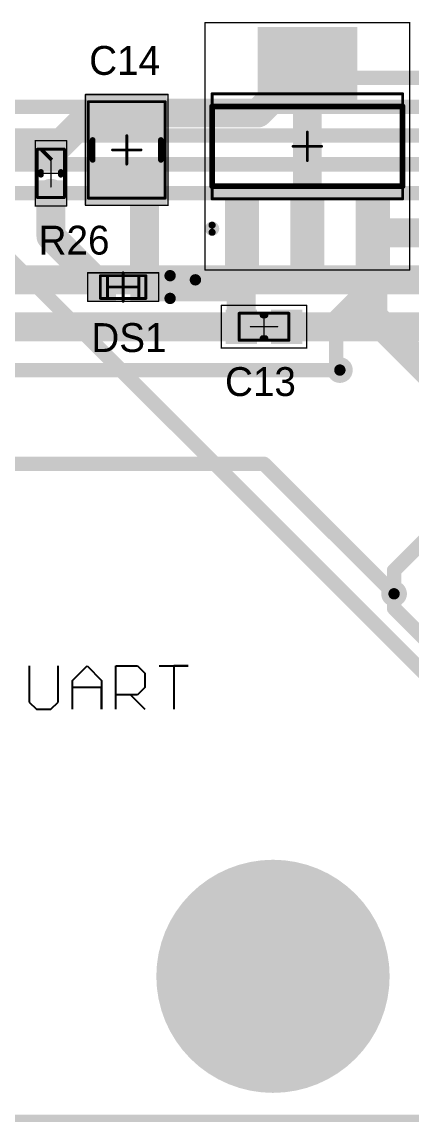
# Model space of a CAD drawing. Header units: millimetres. Extents: x 33 to 205, y 32 to 95.
# Drawn here: x 81.03 to 94.74, y 32.97 to 71.69 of the extents above; entities that cross this region are included whole.
import ezdxf

# ---------------------------------------------------------------- set-up
doc = ezdxf.new("R2010")
doc.units = ezdxf.units.MM
for name, color, linetype in [('BottomLayer', 5, 'Continuous'), ('BottomSolder', 6, 'Continuous'), ('Mechanical13', 56, 'Continuous'), ('Mechanical15', 56, 'Continuous'), ('Mechanical2', 216, 'Continuous'), ('MultiLayer', 9, 'Continuous'), ('PadHoleLayer', 156, 'Continuous'), ('TopLayer', 1, 'Continuous'), ('TopOverlay', 2, 'Continuous'), ('TopPaste', 8, 'Continuous'), ('TopSolder', 216, 'Continuous'), ('ViaHoleLayer', 16, 'Continuous')]:
    doc.layers.add(name, color=color, linetype=linetype)

# ---------------------------------------------------------------- blocks, each defined once
blk = doc.blocks.new('SOT_223_N_3')
at = {"layer": 'Mechanical13', "const_width": 0.1}
for points in [[(-1.85, 3.35), (-1.85, -3.35)], [(-1.85, 3.35), (1.85, 3.35)], [(1.85, 3.35), (1.85, -3.35)], [(-1.85, -3.35), (1.85, -3.35)]]:
    blk.add_lwpolyline(points, dxfattribs=at)
at = {"layer": 'Mechanical13', "const_width": 0.05}
for points in [[(-1.875, 3.35, 1), (-1.825, 3.35, 1)], [(-1.875, 3.35, 1), (-1.825, 3.35, 1)], [(1.825, 3.35, 1), (1.875, 3.35, 1)], [(1.825, 3.35, 1), (1.875, 3.35, 1)], [(-1.875, -3.35, 1), (-1.825, -3.35, 1)], [(-1.875, -3.35, 1), (-1.825, -3.35, 1)], [(1.825, -3.35, 1), (1.875, -3.35, 1)], [(1.825, -3.35, 1), (1.875, -3.35, 1)]]:
    blk.add_lwpolyline(points, format="xyb", close=True, dxfattribs=at)
at = {"layer": 'Mechanical15'}
for points, const_width in [([(-4.35, 3.6), (-4.35, -3.6)], 0.05), ([(-4.35, 3.6), (4.35, 3.6)], 0.05), ([(4.35, 3.6), (4.35, -3.6)], 0.05), ([(0, 0.5), (0, -0.5)], 0.1), ([(-0.5, 0), (0.5, 0)], 0.1), ([(-4.35, -3.6), (4.35, -3.6)], 0.05)]:
    blk.add_lwpolyline(points, dxfattribs=dict(at, const_width=const_width))
for points, const_width in [([(-4.362, 3.6, 1), (-4.337, 3.6, 1)], 0.025), ([(-4.362, 3.6, 1), (-4.337, 3.6, 1)], 0.025), ([(4.338, 3.6, 1), (4.363, 3.6, 1)], 0.025), ([(4.338, 3.6, 1), (4.363, 3.6, 1)], 0.025), ([(-0.025, 0.5, 1), (0.025, 0.5, 1)], 0.05), ([(-0.525, 0, 1), (-0.475, 0, 1)], 0.05), ([(0.475, 0, 1), (0.525, 0, 1)], 0.05), ([(-0.025, -0.5, 1), (0.025, -0.5, 1)], 0.05), ([(-4.362, -3.6, 1), (-4.337, -3.6, 1)], 0.025), ([(-4.362, -3.6, 1), (-4.337, -3.6, 1)], 0.025), ([(4.338, -3.6, 1), (4.363, -3.6, 1)], 0.025), ([(4.338, -3.6, 1), (4.363, -3.6, 1)], 0.025)]:
    blk.add_lwpolyline(points, format="xyb", close=True, dxfattribs=dict(at, const_width=const_width))
at = {"layer": 'TopLayer'}
for points in [[(-1.7, 1.8), (-1.7, 2.8), (-4.1, 1.8), (-4.1, 2.8)], [(4.1, -1.65), (4.1, 1.65), (1.7, -1.65), (1.7, 1.65)], [(-1.7, -0.5), (-1.7, 0.5), (-4.1, -0.5), (-4.1, 0.5)], [(-1.7, -2.8), (-1.7, -1.8), (-4.1, -2.8), (-4.1, -1.8)]]:
    blk.add_solid(points, dxfattribs=at)
at = {"layer": 'TopOverlay'}
for points, const_width in [([(-2.775, 3.35, 1), (-3.025, 3.35, 1)], 0.25), ([(-3.087, 3.35, 1), (-2.963, 3.35, 1)], 0.125), ([(-2.837, 3.35, 1), (-2.712, 3.35, 1)], 0.125), ([(-1.45, 3.35, 1), (-1.35, 3.35, 1)], 0.1), ([(-1.45, 3.35, 1), (-1.35, 3.35, 1)], 0.1), ([(1.35, 3.35, 1), (1.45, 3.35, 1)], 0.1), ([(1.35, 3.35, 1), (1.45, 3.35, 1)], 0.1), ([(-1.45, -3.35, 1), (-1.35, -3.35, 1)], 0.1), ([(-1.45, -3.35, 1), (-1.35, -3.35, 1)], 0.1), ([(1.35, -3.35, 1), (1.45, -3.35, 1)], 0.1), ([(1.35, -3.35, 1), (1.45, -3.35, 1)], 0.1)]:
    blk.add_lwpolyline(points, format="xyb", close=True, dxfattribs=dict(at, const_width=const_width))
at = {"layer": 'TopOverlay', "const_width": 0.2}
for points in [[(-1.4, 3.35), (-1.4, -3.35)], [(-1.4, 3.35), (1.4, 3.35)], [(1.4, 3.35), (1.4, -3.35)], [(-1.4, -3.35), (1.4, -3.35)]]:
    blk.add_lwpolyline(points, dxfattribs=at)
at = {"layer": 'TopPaste'}
for points in [[(-1.7, 1.8), (-1.7, 2.8), (-4.1, 1.8), (-4.1, 2.8)], [(4.1, -1.65), (4.1, 1.65), (1.7, -1.65), (1.7, 1.65)], [(-1.7, -0.5), (-1.7, 0.5), (-4.1, -0.5), (-4.1, 0.5)], [(-1.7, -2.8), (-1.7, -1.8), (-4.1, -2.8), (-4.1, -1.8)]]:
    blk.add_solid(points, dxfattribs=at)
at = {"layer": 'TopSolder'}
for points in [[(-1.598, 1.698), (-1.598, 2.902), (-4.202, 1.698), (-4.202, 2.902)], [(4.202, -1.752), (4.202, 1.752), (1.598, -1.752), (1.598, 1.752)], [(-1.598, -0.602), (-1.598, 0.602), (-4.202, -0.602), (-4.202, 0.602)], [(-1.598, -2.902), (-1.598, -1.698), (-4.202, -2.902), (-4.202, -1.698)]]:
    blk.add_solid(points, dxfattribs=at)
blk = doc.blocks.new('RESC0603_1608__L_4')
at = {"layer": 'Mechanical13', "const_width": 0.1}
for points in [[(-0.85, 0.475), (-0.85, -0.475)], [(-0.85, 0.475), (0.85, 0.475)], [(0.85, 0.475), (0.85, -0.475)], [(-0.85, -0.475), (0.85, -0.475)]]:
    blk.add_lwpolyline(points, dxfattribs=at)
at = {"layer": 'Mechanical13', "const_width": 0.05}
for points in [[(-0.875, 0.475, 1), (-0.825, 0.475, 1)], [(-0.875, 0.475, 1), (-0.825, 0.475, 1)], [(0.825, 0.475, 1), (0.875, 0.475, 1)], [(0.825, 0.475, 1), (0.875, 0.475, 1)], [(-0.875, -0.475, 1), (-0.825, -0.475, 1)], [(-0.875, -0.475, 1), (-0.825, -0.475, 1)], [(0.825, -0.475, 1), (0.875, -0.475, 1)], [(0.825, -0.475, 1), (0.875, -0.475, 1)]]:
    blk.add_lwpolyline(points, format="xyb", close=True, dxfattribs=at)
at = {"layer": 'Mechanical15', "const_width": 0.05}
for points in [[(-1.15, 0.55), (-1.15, -0.55)], [(-1.15, 0.55), (1.15, 0.55)], [(0, 0.475), (0, -0.475)], [(1.15, 0.55), (1.15, -0.55)], [(-0.475, 0), (0.475, 0)], [(-1.15, -0.55), (1.15, -0.55)]]:
    blk.add_lwpolyline(points, dxfattribs=at)
at = {"layer": 'Mechanical15', "const_width": 0.025}
for points in [[(-1.162, 0.55, 1), (-1.137, 0.55, 1)], [(-1.162, 0.55, 1), (-1.137, 0.55, 1)], [(-0.012, 0.475, 1), (0.013, 0.475, 1)], [(1.138, 0.55, 1), (1.162, 0.55, 1)], [(1.138, 0.55, 1), (1.162, 0.55, 1)], [(-0.487, 0, 1), (-0.462, 0, 1)], [(0.463, 0, 1), (0.487, 0, 1)], [(-1.162, -0.55, 1), (-1.137, -0.55, 1)], [(-1.162, -0.55, 1), (-1.137, -0.55, 1)], [(-0.012, -0.475, 1), (0.013, -0.475, 1)], [(1.138, -0.55, 1), (1.162, -0.55, 1)], [(1.138, -0.55, 1), (1.162, -0.55, 1)]]:
    blk.add_lwpolyline(points, format="xyb", close=True, dxfattribs=at)
at = {"layer": 'TopLayer'}
for points in [[(-0.35, -0.45), (-0.35, 0.45), (-1.05, -0.45), (-1.05, 0.45)], [(1.05, -0.45), (1.05, 0.45), (0.35, -0.45), (0.35, 0.45)]]:
    blk.add_solid(points, dxfattribs=at)
at = {"layer": 'TopOverlay', "const_width": 0.2}
for points in [[(-0.05, 0.35), (0.05, 0.35)], [(-0.05, -0.35), (0.05, -0.35)]]:
    blk.add_lwpolyline(points, dxfattribs=at)
at = {"layer": 'TopOverlay', "const_width": 0.1}
for points in [[(-0.1, 0.35, 1), (0, 0.35, 1)], [(0, 0.35, 1), (0.1, 0.35, 1)], [(-0.1, -0.35, 1), (0, -0.35, 1)], [(0, -0.35, 1), (0.1, -0.35, 1)]]:
    blk.add_lwpolyline(points, format="xyb", close=True, dxfattribs=at)
at = {"layer": 'TopPaste'}
for points in [[(-0.35, -0.45), (-0.35, 0.45), (-1.05, -0.45), (-1.05, 0.45)], [(1.05, -0.45), (1.05, 0.45), (0.35, -0.45), (0.35, 0.45)]]:
    blk.add_solid(points, dxfattribs=at)
at = {"layer": 'TopSolder'}
for points in [[(-0.248, -0.552), (-0.248, 0.552), (-1.152, -0.552), (-1.152, 0.552)], [(1.152, -0.552), (1.152, 0.552), (0.248, -0.552), (0.248, 0.552)]]:
    blk.add_solid(points, dxfattribs=at)
blk = doc.blocks.new('LITE_ON_LTST_C191KRKT_2_V_5')
at = {"layer": 'Mechanical13', "const_width": 0.1}
for points in [[(-0.8, 0.4), (0.8, 0.4)], [(-0.8, -0.4), (-0.8, 0.4)], [(-0.55, -0.4), (-0.55, 0.4)], [(0.55, -0.4), (0.55, 0.4)], [(0.8, -0.4), (0.8, 0.4)], [(-0.8, -0.4), (0.8, -0.4)]]:
    blk.add_lwpolyline(points, dxfattribs=at)
at = {"layer": 'Mechanical13', "const_width": 0.05}
for points in [[(-0.825, 0.4, 1), (-0.775, 0.4, 1)], [(-0.825, 0.4, 1), (-0.775, 0.4, 1)], [(-0.575, 0.4, 1), (-0.525, 0.4, 1)], [(0.525, 0.4, 1), (0.575, 0.4, 1)], [(0.775, 0.4, 1), (0.825, 0.4, 1)], [(0.775, 0.4, 1), (0.825, 0.4, 1)], [(-0.825, -0.4, 1), (-0.775, -0.4, 1)], [(-0.825, -0.4, 1), (-0.775, -0.4, 1)], [(-0.575, -0.4, 1), (-0.525, -0.4, 1)], [(0.525, -0.4, 1), (0.575, -0.4, 1)], [(0.775, -0.4, 1), (0.825, -0.4, 1)], [(0.775, -0.4, 1), (0.825, -0.4, 1)]]:
    blk.add_lwpolyline(points, format="xyb", close=True, dxfattribs=at)
at = {"layer": 'Mechanical15'}
for points, const_width in [([(-1.25, -0.5), (-1.25, 0.5)], 0.05), ([(-1.25, 0.5), (1.25, 0.5)], 0.05), ([(0, -0.5), (0, 0.5)], 0.1), ([(1.25, -0.5), (1.25, 0.5)], 0.05), ([(-0.5, 0), (0.5, 0)], 0.1), ([(-1.25, -0.5), (1.25, -0.5)], 0.05)]:
    blk.add_lwpolyline(points, dxfattribs=dict(at, const_width=const_width))
for points, const_width in [([(-1.262, 0.5, 1), (-1.238, 0.5, 1)], 0.025), ([(-1.262, 0.5, 1), (-1.238, 0.5, 1)], 0.025), ([(-0.025, 0.5, 1), (0.025, 0.5, 1)], 0.05), ([(1.238, 0.5, 1), (1.262, 0.5, 1)], 0.025), ([(1.238, 0.5, 1), (1.262, 0.5, 1)], 0.025), ([(-0.525, 0, 1), (-0.475, 0, 1)], 0.05), ([(0.475, 0, 1), (0.525, 0, 1)], 0.05), ([(-1.262, -0.5, 1), (-1.238, -0.5, 1)], 0.025), ([(-1.262, -0.5, 1), (-1.238, -0.5, 1)], 0.025), ([(-0.025, -0.5, 1), (0.025, -0.5, 1)], 0.05), ([(1.238, -0.5, 1), (1.262, -0.5, 1)], 0.025), ([(1.238, -0.5, 1), (1.262, -0.5, 1)], 0.025)]:
    blk.add_lwpolyline(points, format="xyb", close=True, dxfattribs=dict(at, const_width=const_width))
at = {"layer": 'TopLayer'}
for points in [[(-1.15, -0.4), (-0.35, -0.4), (-1.15, 0.4), (-0.35, 0.4)], [(1.15, 0.4), (0.35, 0.4), (1.15, -0.4), (0.35, -0.4)]]:
    blk.add_solid(points, dxfattribs=at)
at = {"layer": 'TopOverlay', "const_width": 0.4}
blk.add_lwpolyline([(1.65, -0.4), (1.65, 0.4)], dxfattribs=at)
at = {"layer": 'TopOverlay', "const_width": 0.2}
for points in [[(1.55, 0.4, 1), (1.75, 0.4, 1)], [(1.55, -0.4, 1), (1.75, -0.4, 1)]]:
    blk.add_lwpolyline(points, format="xyb", close=True, dxfattribs=at)
at = {"layer": 'TopPaste'}
for points in [[(-1.15, -0.4), (-0.35, -0.4), (-1.15, 0.4), (-0.35, 0.4)], [(1.15, 0.4), (0.35, 0.4), (1.15, -0.4), (0.35, -0.4)]]:
    blk.add_solid(points, dxfattribs=at)
at = {"layer": 'TopSolder'}
for points in [[(-1.252, -0.502), (-0.248, -0.502), (-1.252, 0.502), (-0.248, 0.502)], [(1.252, 0.502), (0.248, 0.502), (1.252, -0.502), (0.248, -0.502)]]:
    blk.add_solid(points, dxfattribs=at)
blk = doc.blocks.new('CAPC3225X279X50LL20T25_6')
at = {"layer": 'Mechanical13', "const_width": 0.1}
for points in [[(-1.7, 1.35), (-1.7, -1.35)], [(-1.7, 1.35), (1.7, 1.35)], [(1.7, 1.35), (1.7, -1.35)], [(-1.7, -1.35), (1.7, -1.35)]]:
    blk.add_lwpolyline(points, dxfattribs=at)
at = {"layer": 'Mechanical13', "const_width": 0.05}
for points in [[(-1.725, 1.35, 1), (-1.675, 1.35, 1)], [(-1.725, 1.35, 1), (-1.675, 1.35, 1)], [(1.675, 1.35, 1), (1.725, 1.35, 1)], [(1.675, 1.35, 1), (1.725, 1.35, 1)], [(-1.725, -1.35, 1), (-1.675, -1.35, 1)], [(-1.725, -1.35, 1), (-1.675, -1.35, 1)], [(1.675, -1.35, 1), (1.725, -1.35, 1)], [(1.675, -1.35, 1), (1.725, -1.35, 1)]]:
    blk.add_lwpolyline(points, format="xyb", close=True, dxfattribs=at)
at = {"layer": 'Mechanical15'}
for points, const_width in [([(-1.95, 1.45), (-1.95, -1.45)], 0.05), ([(-1.95, 1.45), (1.95, 1.45)], 0.05), ([(1.95, 1.45), (1.95, -1.45)], 0.05), ([(0, 0.5), (0, -0.5)], 0.1), ([(-0.5, 0), (0.5, 0)], 0.1), ([(-1.95, -1.45), (1.95, -1.45)], 0.05)]:
    blk.add_lwpolyline(points, dxfattribs=dict(at, const_width=const_width))
for points, const_width in [([(-1.963, 1.45, 1), (-1.938, 1.45, 1)], 0.025), ([(-1.963, 1.45, 1), (-1.938, 1.45, 1)], 0.025), ([(1.938, 1.45, 1), (1.963, 1.45, 1)], 0.025), ([(1.938, 1.45, 1), (1.963, 1.45, 1)], 0.025), ([(-0.025, 0.5, 1), (0.025, 0.5, 1)], 0.05), ([(-0.525, 0, 1), (-0.475, 0, 1)], 0.05), ([(0.475, 0, 1), (0.525, 0, 1)], 0.05), ([(-0.025, -0.5, 1), (0.025, -0.5, 1)], 0.05), ([(-1.963, -1.45, 1), (-1.938, -1.45, 1)], 0.025), ([(-1.963, -1.45, 1), (-1.938, -1.45, 1)], 0.025), ([(1.938, -1.45, 1), (1.963, -1.45, 1)], 0.025), ([(1.938, -1.45, 1), (1.963, -1.45, 1)], 0.025)]:
    blk.add_lwpolyline(points, format="xyb", close=True, dxfattribs=dict(at, const_width=const_width))
at = {"layer": 'TopLayer'}
for points in [[(-0.75, -1.3), (-0.75, 1.3), (-1.85, -1.3), (-1.85, 1.3)], [(1.85, -1.3), (1.85, 1.3), (0.75, -1.3), (0.75, 1.3)]]:
    blk.add_solid(points, dxfattribs=at)
at = {"layer": 'TopOverlay', "const_width": 0.2}
for points in [[(-0.35, 1.2), (0.35, 1.2)], [(-0.35, -1.2), (0.35, -1.2)]]:
    blk.add_lwpolyline(points, dxfattribs=at)
at = {"layer": 'TopOverlay', "const_width": 0.1}
for points in [[(-0.4, 1.2, 1), (-0.3, 1.2, 1)], [(0.3, 1.2, 1), (0.4, 1.2, 1)], [(-0.4, -1.2, 1), (-0.3, -1.2, 1)], [(0.3, -1.2, 1), (0.4, -1.2, 1)]]:
    blk.add_lwpolyline(points, format="xyb", close=True, dxfattribs=at)
at = {"layer": 'TopPaste'}
for points in [[(-0.75, -1.3), (-0.75, 1.3), (-1.85, -1.3), (-1.85, 1.3)], [(1.85, -1.3), (1.85, 1.3), (0.75, -1.3), (0.75, 1.3)]]:
    blk.add_solid(points, dxfattribs=at)
at = {"layer": 'TopSolder'}
for points in [[(-0.648, -1.402), (-0.648, 1.402), (-1.952, -1.402), (-1.952, 1.402)], [(1.952, -1.402), (1.952, 1.402), (0.648, -1.402), (0.648, 1.402)]]:
    blk.add_solid(points, dxfattribs=at)
blk = doc.blocks.new('CAPC0603_1608_100_N_7')
at = {"layer": 'Mechanical13', "const_width": 0.1}
for points in [[(-0.875, -0.475), (-0.875, 0.475)], [(-0.875, 0.475), (0.875, 0.475)], [(0.875, -0.475), (0.875, 0.475)], [(-0.875, -0.475), (0.875, -0.475)]]:
    blk.add_lwpolyline(points, dxfattribs=at)
at = {"layer": 'Mechanical13', "const_width": 0.05}
for points in [[(-0.9, 0.475, 1), (-0.85, 0.475, 1)], [(-0.9, 0.475, 1), (-0.85, 0.475, 1)], [(0.85, 0.475, 1), (0.9, 0.475, 1)], [(0.85, 0.475, 1), (0.9, 0.475, 1)], [(-0.9, -0.475, 1), (-0.85, -0.475, 1)], [(-0.9, -0.475, 1), (-0.85, -0.475, 1)], [(0.85, -0.475, 1), (0.9, -0.475, 1)], [(0.85, -0.475, 1), (0.9, -0.475, 1)]]:
    blk.add_lwpolyline(points, format="xyb", close=True, dxfattribs=at)
at = {"layer": 'Mechanical15', "const_width": 0.05}
for points in [[(-1.5, -0.75), (-1.5, 0.75)], [(-1.5, 0.75), (1.5, 0.75)], [(1.5, -0.75), (1.5, 0.75)], [(0, -0.475), (0, 0.475)], [(-0.475, 0), (0.475, 0)], [(-1.5, -0.75), (1.5, -0.75)]]:
    blk.add_lwpolyline(points, dxfattribs=at)
at = {"layer": 'Mechanical15', "const_width": 0.025}
for points in [[(-1.512, 0.75, 1), (-1.488, 0.75, 1)], [(-1.512, 0.75, 1), (-1.488, 0.75, 1)], [(1.488, 0.75, 1), (1.513, 0.75, 1)], [(1.488, 0.75, 1), (1.513, 0.75, 1)], [(-0.012, 0.475, 1), (0.013, 0.475, 1)], [(-0.487, 0, 1), (-0.462, 0, 1)], [(0.463, 0, 1), (0.488, 0, 1)], [(-1.512, -0.75, 1), (-1.488, -0.75, 1)], [(-1.512, -0.75, 1), (-1.488, -0.75, 1)], [(-0.012, -0.475, 1), (0.013, -0.475, 1)], [(1.488, -0.75, 1), (1.513, -0.75, 1)], [(1.488, -0.75, 1), (1.513, -0.75, 1)]]:
    blk.add_lwpolyline(points, format="xyb", close=True, dxfattribs=at)
at = {"layer": 'TopLayer'}
for points in [[(-0.35, -0.5), (-0.35, 0.5), (-1.25, -0.5), (-1.25, 0.5)], [(1.25, -0.5), (1.25, 0.5), (0.35, -0.5), (0.35, 0.5)]]:
    blk.add_solid(points, dxfattribs=at)
at = {"layer": 'TopOverlay', "const_width": 0.2}
for points in [[(-0.05, 0.4), (0.05, 0.4)], [(-0.05, -0.4), (0.05, -0.4)]]:
    blk.add_lwpolyline(points, dxfattribs=at)
at = {"layer": 'TopOverlay', "const_width": 0.1}
for points in [[(-0.1, 0.4, 1), (0, 0.4, 1)], [(0, 0.4, 1), (0.1, 0.4, 1)], [(-0.1, -0.4, 1), (0, -0.4, 1)], [(0, -0.4, 1), (0.1, -0.4, 1)]]:
    blk.add_lwpolyline(points, format="xyb", close=True, dxfattribs=at)
at = {"layer": 'TopPaste'}
for points in [[(-0.35, -0.5), (-0.35, 0.5), (-1.25, -0.5), (-1.25, 0.5)], [(1.25, -0.5), (1.25, 0.5), (0.35, -0.5), (0.35, 0.5)]]:
    blk.add_solid(points, dxfattribs=at)
at = {"layer": 'TopSolder'}
for points in [[(-0.248, -0.602), (-0.248, 0.602), (-1.352, -0.602), (-1.352, 0.602)], [(1.352, -0.602), (1.352, 0.602), (0.248, -0.602), (0.248, 0.602)]]:
    blk.add_solid(points, dxfattribs=at)

msp = doc.modelspace()

# ---------------------------------------------------------------- linework, layer by layer
at = {"layer": 'BottomLayer'}
for points, const_width in [([(79.629, 68.7), (121.278, 68.7)], 0.508), ([(67.691, 67.691), (121.793, 67.691)], 0.508), ([(67.691, 66.675), (122.174, 66.675)], 0.508), ([(67.691, 65.659), (122.555, 65.659)], 0.508), ([(45.053, 62.611), (87.122, 62.611)], 1.016), ([(87.122, 62.611), (95.504, 62.611)], 1.016), ([(44.99, 60.96), (182.309, 60.96)], 1.016), ([(57.023, 59.436), (92.202, 59.436)], 0.508), ([(60.833, 56.134), (89.535, 56.134)], 0.508), ([(89.535, 56.134), (94.107, 51.562)], 0.508)]:
    msp.add_lwpolyline(points, dxfattribs=dict(at, const_width=const_width))
for points, const_width in [([(86.868, 62.611, 1), (87.376, 62.611, 1)], 0.508), ([(86.868, 62.611, 1), (87.376, 62.611, 1)], 0.508), ([(86.947, 62.611, 1), (87.297, 62.611, 1)], 0.35), ([(92.027, 59.436, 1), (92.377, 59.436, 1)], 0.35), ([(92.075, 59.436, 1), (92.329, 59.436, 1)], 0.254), ([(89.408, 56.134, 1), (89.662, 56.134, 1)], 0.254), ([(89.408, 56.134, 1), (89.662, 56.134, 1)], 0.254), ([(93.932, 51.562, 1), (94.282, 51.562, 1)], 0.35), ([(93.98, 51.562, 1), (94.234, 51.562, 1)], 0.254), ([(87.85, 38.1, 1), (91.85, 38.1, 1)], 4)]:
    msp.add_lwpolyline(points, format="xyb", close=True, dxfattribs=dict(at, const_width=const_width))
at = {"layer": 'BottomSolder'}
for points, const_width in [([(86.896, 62.611, 1), (87.348, 62.611, 1)], 0.452), ([(91.976, 59.436, 1), (92.428, 59.436, 1)], 0.452), ([(93.881, 51.562, 1), (94.333, 51.562, 1)], 0.452), ([(87.799, 38.1, 1), (91.901, 38.1, 1)], 4.102)]:
    msp.add_lwpolyline(points, format="xyb", close=True, dxfattribs=dict(at, const_width=const_width))
at = {"layer": 'Mechanical2', "const_width": 0.254}
msp.add_lwpolyline([(38.1, 33.1), (205.105, 33.1)], dxfattribs=at)
at = {"layer": 'MultiLayer'}
for points, const_width in [([(86.947, 62.611, 1), (87.297, 62.611, 1)], 0.35), ([(92.027, 59.436, 1), (92.377, 59.436, 1)], 0.35), ([(93.932, 51.562, 1), (94.282, 51.562, 1)], 0.35), ([(87.85, 38.1, 1), (91.85, 38.1, 1)], 4)]:
    msp.add_lwpolyline(points, format="xyb", close=True, dxfattribs=dict(at, const_width=const_width))
at = {"layer": 'PadHoleLayer', "const_width": 2.095}
msp.add_lwpolyline([(88.802, 38.1, 1), (90.898, 38.1, 1)], format="xyb", close=True, dxfattribs=at)
at = {"layer": 'TopLayer'}
for points, const_width in [([(89.917, 69.518), (90.609, 70.21)], 1.016), ([(90.609, 70.21), (91.059, 69.76)], 1.016), ([(91.059, 70.21), (91.546, 69.723)], 0.508), ([(91.059, 64.41), (91.059, 69.76)], 1.016), ([(89.917, 69.078), (89.917, 69.518)], 1.016), ([(91.546, 69.723), (101.346, 69.723)], 0.508), ([(89.322, 68.483), (89.917, 69.078)], 1.016), ([(82.042, 67.059), (83.424, 68.441)], 1.016), ([(83.424, 68.441), (84.667, 68.441)], 1.016), ([(84.667, 68.441), (84.709, 68.483)], 1.016), ([(84.709, 68.483), (89.322, 68.483)], 1.016), ([(78.61, 67.059), (81.942, 67.059)], 1.016), ([(81.942, 67.059), (82.042, 67.059)], 1.016), ([(80.518, 66.963), (81.846, 66.963)], 0.508), ([(81.846, 66.963), (81.942, 67.059)], 0.508), ([(94.107, 52.382), (108.654, 66.929)], 0.508), ([(84.709, 65.883), (85.29, 65.883)], 1.016), ([(85.29, 65.883), (85.332, 65.841)], 1.016), ([(85.332, 62.357), (85.332, 65.841)], 1.016), ([(82.042, 64.147), (82.042, 65.659)], 1.016), ([(82.042, 64.147), (83.832, 62.357)], 1.016), ([(88.751, 64.402), (88.759, 64.41)], 1.016), ([(88.751, 63.42), (88.751, 64.402)], 1.016), ([(93.359, 64.41), (93.507, 64.262)], 1.016), ([(93.359, 62.244), (93.359, 64.41)], 1.016), ([(93.507, 64.262), (95.377, 64.262)], 1.016), ([(88.735, 63.404), (88.751, 63.42)], 1.016), ([(88.735, 62.357), (88.735, 63.404)], 1.016), ([(80.518, 63.42), (98.091, 45.847)], 0.508), ([(87.122, 62.611), (87.376, 62.357)], 1.016), ([(85.332, 62.357), (87.376, 62.357)], 1.016), ([(87.376, 62.357), (88.735, 62.357)], 1.016), ([(88.735, 60.96), (88.735, 62.357)], 1.016), ([(92.075, 60.96), (93.359, 62.244)], 1.016), ([(93.359, 61.327), (93.359, 62.244)], 1.016), ([(93.359, 61.327), (95.377, 59.309)], 1.016), ([(90.335, 60.96), (92.075, 60.96)], 1.016), ([(92.075, 59.615), (92.075, 60.96)], 0.508), ([(92.075, 59.615), (92.202, 59.488)], 0.508), ([(92.202, 59.436), (92.202, 59.488)], 0.508), ([(94.107, 51.562), (94.107, 52.382)], 0.508), ([(94.107, 51.054), (94.107, 51.562)], 0.508), ([(94.107, 51.054), (98.044, 47.117)], 0.508)]:
    msp.add_lwpolyline(points, dxfattribs=dict(at, const_width=const_width))
for points, const_width in [([(90.355, 70.21, 1), (90.863, 70.21, 1)], 0.508), ([(90.355, 70.21, 1), (90.863, 70.21, 1)], 0.508), ([(90.932, 70.21, 1), (91.186, 70.21, 1)], 0.254), ([(90.805, 69.76, 1), (91.313, 69.76, 1)], 0.508), ([(90.805, 69.76, 1), (91.313, 69.76, 1)], 0.508), ([(89.663, 69.518, 1), (90.171, 69.518, 1)], 0.508), ([(89.663, 69.518, 1), (90.171, 69.518, 1)], 0.508), ([(91.419, 69.723, 1), (91.673, 69.723, 1)], 0.254), ([(91.419, 69.723, 1), (91.673, 69.723, 1)], 0.254), ([(89.663, 69.078, 1), (90.171, 69.078, 1)], 0.508), ([(89.663, 69.078, 1), (90.171, 69.078, 1)], 0.508), ([(83.17, 68.441, 1), (83.678, 68.441, 1)], 0.508), ([(83.17, 68.441, 1), (83.678, 68.441, 1)], 0.508), ([(84.413, 68.441, 1), (84.921, 68.441, 1)], 0.508), ([(84.413, 68.441, 1), (84.921, 68.441, 1)], 0.508), ([(84.455, 68.483, 1), (84.963, 68.483, 1)], 0.508), ([(84.455, 68.483, 1), (84.963, 68.483, 1)], 0.508), ([(89.068, 68.483, 1), (89.576, 68.483, 1)], 0.508), ([(89.068, 68.483, 1), (89.576, 68.483, 1)], 0.508), ([(81.688, 67.059, 1), (82.196, 67.059, 1)], 0.508), ([(81.688, 67.059, 1), (82.196, 67.059, 1)], 0.508), ([(81.788, 67.059, 1), (82.296, 67.059, 1)], 0.508), ([(81.788, 67.059, 1), (82.296, 67.059, 1)], 0.508), ([(81.719, 66.963, 1), (81.973, 66.963, 1)], 0.254), ([(81.719, 66.963, 1), (81.973, 66.963, 1)], 0.254), ([(81.815, 67.059, 1), (82.069, 67.059, 1)], 0.254), ([(84.455, 65.883, 1), (84.963, 65.883, 1)], 0.508), ([(85.036, 65.883, 1), (85.544, 65.883, 1)], 0.508), ([(85.036, 65.883, 1), (85.544, 65.883, 1)], 0.508), ([(85.078, 65.841, 1), (85.586, 65.841, 1)], 0.508), ([(85.078, 65.841, 1), (85.586, 65.841, 1)], 0.508), ([(81.788, 65.659, 1), (82.296, 65.659, 1)], 0.508), ([(81.788, 64.147, 1), (82.296, 64.147, 1)], 0.508), ([(81.788, 64.147, 1), (82.296, 64.147, 1)], 0.508), ([(88.497, 64.402, 1), (89.005, 64.402, 1)], 0.508), ([(88.497, 64.402, 1), (89.005, 64.402, 1)], 0.508), ([(88.505, 64.41, 1), (89.013, 64.41, 1)], 0.508), ([(90.805, 64.41, 1), (91.313, 64.41, 1)], 0.508), ([(93.105, 64.41, 1), (93.613, 64.41, 1)], 0.508), ([(93.105, 64.41, 1), (93.613, 64.41, 1)], 0.508), ([(93.253, 64.262, 1), (93.761, 64.262, 1)], 0.508), ([(93.253, 64.262, 1), (93.761, 64.262, 1)], 0.508), ([(88.481, 63.404, 1), (88.989, 63.404, 1)], 0.508), ([(88.481, 63.404, 1), (88.989, 63.404, 1)], 0.508), ([(88.497, 63.42, 1), (89.005, 63.42, 1)], 0.508), ([(88.497, 63.42, 1), (89.005, 63.42, 1)], 0.508), ([(86.868, 62.611, 1), (87.376, 62.611, 1)], 0.508), ([(83.578, 62.357, 1), (84.086, 62.357, 1)], 0.508), ([(85.078, 62.357, 1), (85.586, 62.357, 1)], 0.508), ([(85.078, 62.357, 1), (85.586, 62.357, 1)], 0.508), ([(86.947, 62.611, 1), (87.297, 62.611, 1)], 0.35), ([(87.122, 62.357, 1), (87.63, 62.357, 1)], 0.508), ([(87.122, 62.357, 1), (87.63, 62.357, 1)], 0.508), ([(87.122, 62.357, 1), (87.63, 62.357, 1)], 0.508), ([(88.481, 62.357, 1), (88.989, 62.357, 1)], 0.508), ([(88.481, 62.357, 1), (88.989, 62.357, 1)], 0.508), ([(88.481, 62.357, 1), (88.989, 62.357, 1)], 0.508), ([(93.105, 62.244, 1), (93.613, 62.244, 1)], 0.508), ([(93.105, 62.244, 1), (93.613, 62.244, 1)], 0.508), ([(93.105, 62.244, 1), (93.613, 62.244, 1)], 0.508), ([(93.105, 61.327, 1), (93.613, 61.327, 1)], 0.508), ([(93.105, 61.327, 1), (93.613, 61.327, 1)], 0.508), ([(88.481, 60.96, 1), (88.989, 60.96, 1)], 0.508), ([(90.081, 60.96, 1), (90.589, 60.96, 1)], 0.508), ([(91.821, 60.96, 1), (92.329, 60.96, 1)], 0.508), ([(91.821, 60.96, 1), (92.329, 60.96, 1)], 0.508), ([(91.948, 60.96, 1), (92.202, 60.96, 1)], 0.254), ([(91.948, 59.615, 1), (92.202, 59.615, 1)], 0.254), ([(91.948, 59.615, 1), (92.202, 59.615, 1)], 0.254), ([(92.027, 59.436, 1), (92.377, 59.436, 1)], 0.35), ([(92.075, 59.488, 1), (92.329, 59.488, 1)], 0.254), ([(92.075, 59.488, 1), (92.329, 59.488, 1)], 0.254), ([(92.075, 59.436, 1), (92.329, 59.436, 1)], 0.254), ([(93.98, 52.382, 1), (94.234, 52.382, 1)], 0.254), ([(93.98, 52.382, 1), (94.234, 52.382, 1)], 0.254), ([(93.932, 51.562, 1), (94.282, 51.562, 1)], 0.35), ([(93.98, 51.562, 1), (94.234, 51.562, 1)], 0.254), ([(93.98, 51.562, 1), (94.234, 51.562, 1)], 0.254), ([(93.98, 51.054, 1), (94.234, 51.054, 1)], 0.254), ([(93.98, 51.054, 1), (94.234, 51.054, 1)], 0.254), ([(87.85, 38.1, 1), (91.85, 38.1, 1)], 4)]:
    msp.add_lwpolyline(points, format="xyb", close=True, dxfattribs=dict(at, const_width=const_width))
at = {"layer": 'TopOverlay'}
for p, q in [((81.28, 49.022), (81.28, 47.752)), ((82.296, 47.752), (82.296, 49.022)), ((82.804, 48.514), (83.311, 49.022)), ((83.311, 49.022), (83.819, 48.514)), ((84.327, 47.498), (84.327, 49.022)), ((84.327, 49.022), (85.089, 49.022)), ((85.089, 49.022), (85.343, 48.768)), ((85.851, 49.022), (86.866, 49.022)), ((86.866, 49.022), (86.358, 49.022)), ((86.358, 49.022), (86.358, 47.498)), ((82.804, 47.498), (82.804, 48.514)), ((83.819, 48.514), (83.819, 47.498)), ((85.343, 48.768), (85.343, 48.26)), ((83.819, 48.26), (82.804, 48.26)), ((83.819, 47.498), (83.819, 48.26)), ((85.089, 48.006), (84.327, 48.006)), ((84.835, 48.006), (85.343, 47.498)), ((85.343, 48.26), (85.089, 48.006)), ((81.28, 47.752), (81.534, 47.498)), ((82.042, 47.498), (82.296, 47.752)), ((81.534, 47.498), (82.042, 47.498))]:
    msp.add_line(p, q, dxfattribs=at)
at = {"layer": 'TopSolder'}
for points, const_width in [([(86.896, 62.611, 1), (87.348, 62.611, 1)], 0.452), ([(91.976, 59.436, 1), (92.428, 59.436, 1)], 0.452), ([(93.881, 51.562, 1), (94.333, 51.562, 1)], 0.452), ([(87.799, 38.1, 1), (91.901, 38.1, 1)], 4.102)]:
    msp.add_lwpolyline(points, format="xyb", close=True, dxfattribs=dict(at, const_width=const_width))
at = {"layer": 'ViaHoleLayer', "const_width": 0.2}
for points in [[(87.022, 62.611, 1), (87.222, 62.611, 1)], [(92.102, 59.436, 1), (92.302, 59.436, 1)], [(94.007, 51.562, 1), (94.207, 51.562, 1)]]:
    msp.add_lwpolyline(points, format="xyb", close=True, dxfattribs=at)

# ---------------------------------------------------------------- block references
for name, p, rotation in [('SOT_223_N_3', (91.059, 67.31), 90), ('CAPC3225X279X50LL20T25_6', (84.709, 67.183), 90), ('RESC0603_1608__L_4', (82.042, 66.359), 90), ('LITE_ON_LTST_C191KRKT_2_V_5', (84.582, 62.357), 360)]:
    msp.add_blockref(name, p, dxfattribs=dict(rotation=rotation))
msp.add_blockref('CAPC0603_1608_100_N_7', (89.535, 60.96))

# ---------------------------------------------------------------- texts
at = {"layer": 'TopOverlay'}
for s, p in [('C14', (83.388, 69.825)), ('R26', (81.61, 63.5)), ('DS1', (83.464, 60.071)), ('C13', (88.163, 58.522))]:
    msp.add_text(s, height=1.016, dxfattribs=at).set_placement(p)

doc.saveas('drawing.dxf')
